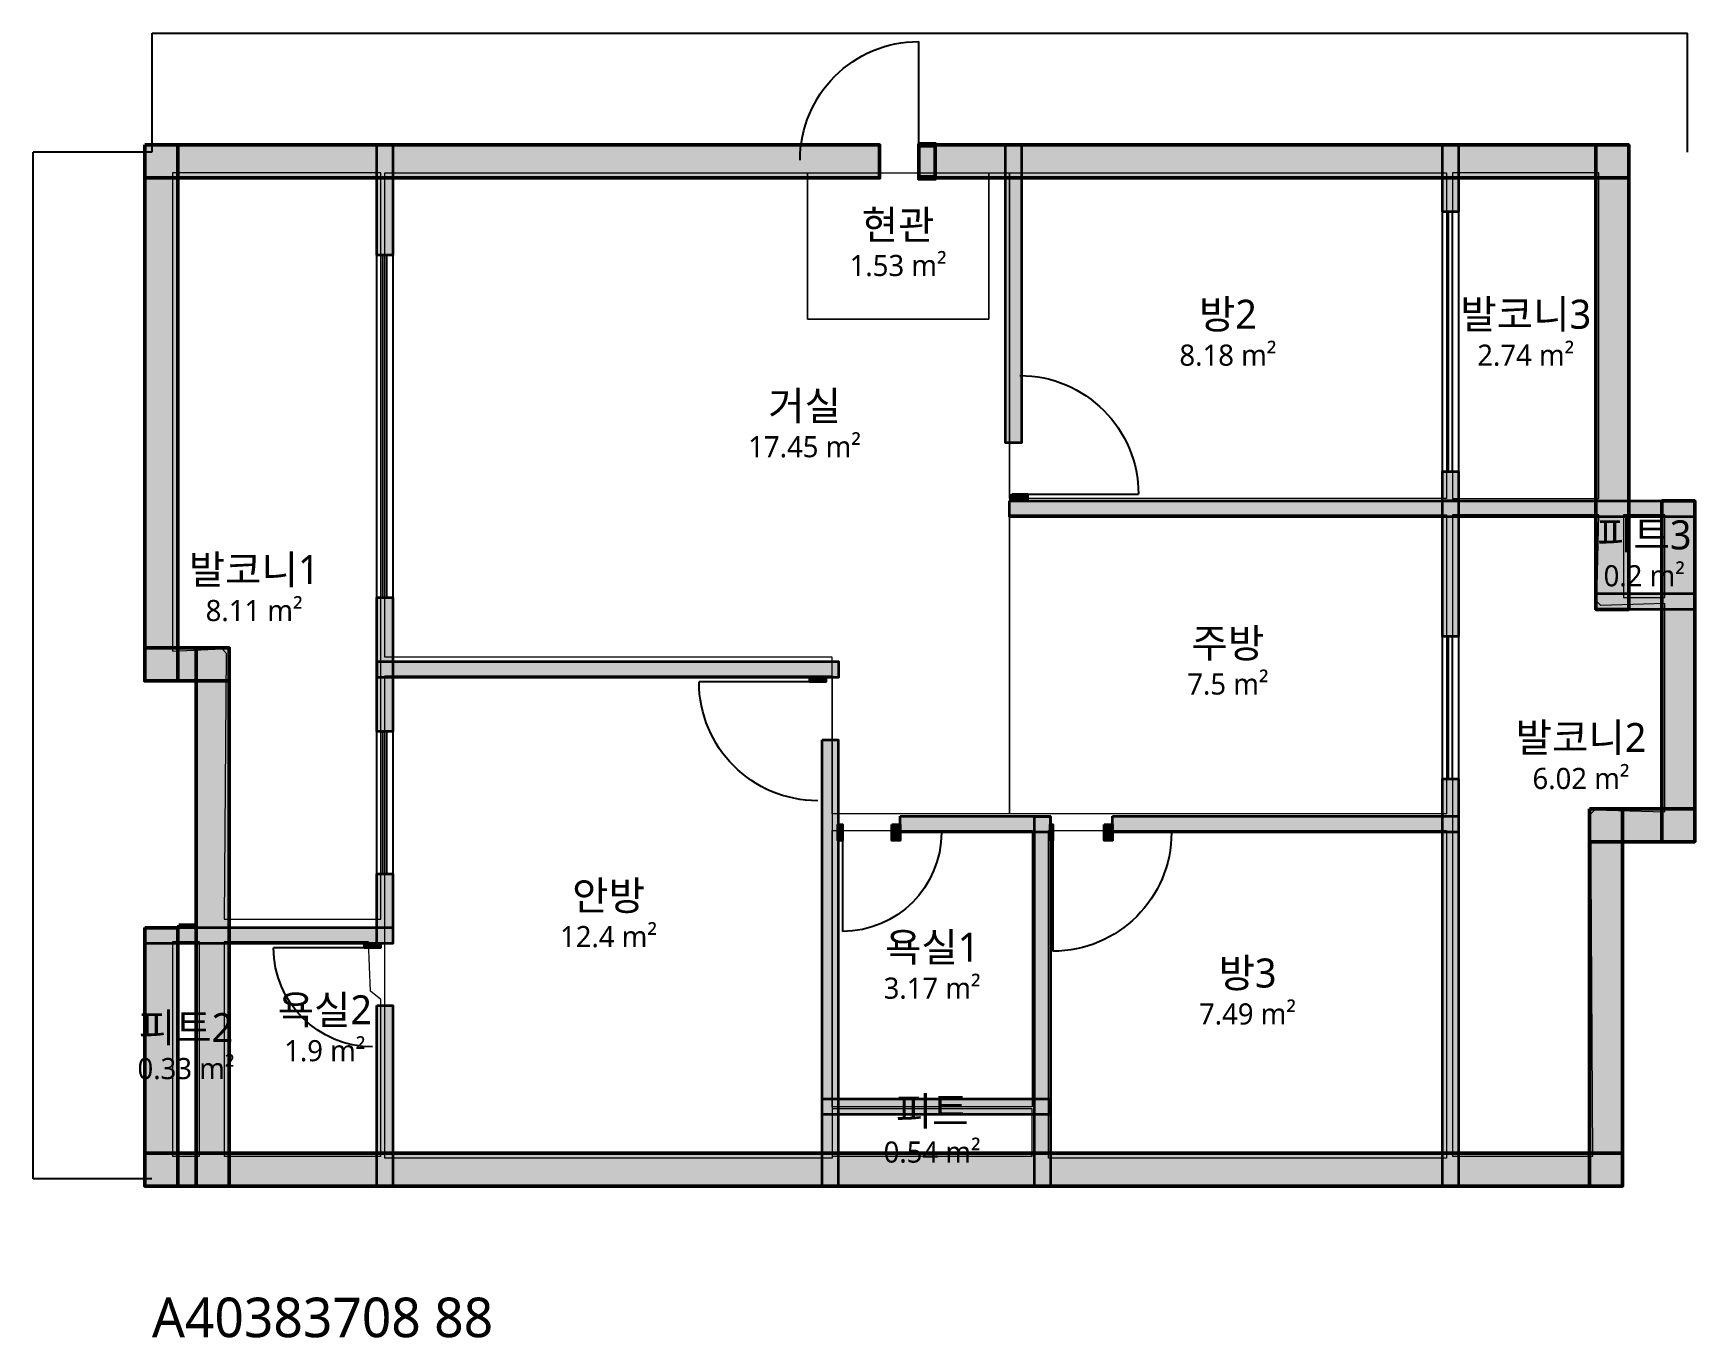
# Model space of a CAD drawing. Header units: millimetres. Extents: x -900 to 11695, y -1204 to 8682.
import ezdxf

# ---------------------------------------------------------------- set-up
doc = ezdxf.new("R2010")
doc.units = ezdxf.units.MM
for name, color, linetype, lineweight in [('A-ANNO-DIMS', 3, 'Continuous', 13), ('A-AREA', 9, 'Continuous', 13), ('A-AREA-IDEN', 7, 'Continuous', 18), ('A-DOOR', 4, 'Continuous', 25), ('A-GLAZ', 5, 'Continuous', 25), ('A-WALL-EXTR', 7, 'Continuous', 50), ('A-WALL-PATT', 8, 'Continuous', 9), ('A-WALL-PRTN', 8, 'Continuous', 35)]:
    doc.layers.add(name, color=color, linetype=linetype, lineweight=lineweight)
doc.styles.add('OpenSansCondensed-Light', font='OpenSansCondensed-Light.ttf')
doc.styles.get("Standard").update_dxf_attribs({"font": 'malgun.ttf'})
doc.dimstyles.new('EZDXF', dxfattribs={"dimtxt": 0.25, "dimasz": 0.175, "dimexe": 0.375, "dimexo": 0.125, "dimgap": 0.1, "dimtad": 1, "dimlfac": 100, "dimzin": 12, "dimdsep": 46, "dimtxsty": 'OpenSansCondensed-Light', "dimblk": 'ARCHTICK', "dimcen": 2.5, "dimazin": 3, "dimtfac": 0.5, "dimtmove": 2, "dimatfit": 3})

# ---------------------------------------------------------------- blocks, each defined once
blk = doc.blocks.new('JJ-DOOR-SWING')
blk.add_line((0, 0), (0, 1000))
blk.add_arc((0, 0), 1000, 0, 90)
blk = doc.blocks.new('JJ-WIN-DOUBLE')
for p, q in [((0, 120), (1000, 120)), ((0, -120), (1000, -120))]:
    blk.add_line(p, q)
blk.add_lwpolyline([(0, -500), (1000, -500), (1000, 500), (0, 500)], close=True)
blk = doc.blocks.new('_ARCHTICK')
at = {"color": 0, "linetype": 'BYBLOCK', "const_width": 0.15}
blk.add_lwpolyline([(-0.5, -0.5), (0.5, 0.5)], dxfattribs=at)

msp = doc.modelspace()

# ---------------------------------------------------------------- hatches: boundary and pattern name
at = {"layer": 'A-WALL-PATT'}
h = msp.add_hatch(color=8, dxfattribs=at)
h.dxf.hatch_style = 1
h.paths.add_polyline_path([(-54.7, 7835.9), (5515.6, 7835.9), (5515.6, 7585.9), (-54.7, 7585.9)])
h = msp.add_hatch(color=8, dxfattribs=at)
h.dxf.hatch_style = 1
h.paths.add_polyline_path([(-54.7, 7835.9), (195.3, 7835.9), (195.3, 3773.4), (-54.7, 3773.4)])
h = msp.add_hatch(color=8, dxfattribs=at)
h.dxf.hatch_style = 1
h.paths.add_polyline_path([(1705.6, 7835.9), (1825.6, 7835.9), (1825.6, 7000), (1705.6, 7000)])
h = msp.add_hatch(color=8, dxfattribs=at)
h.dxf.hatch_style = 1
h.paths.add_polyline_path([(5812.5, 7843.8), (5937.5, 7843.8), (5937.5, 7593.8), (5812.5, 7593.8)])
h = msp.add_hatch(color=8, dxfattribs=at)
h.dxf.hatch_style = 1
h.paths.add_polyline_path([(5812.5, 7828.1), (5937.5, 7828.1), (5937.5, 7578.1), (5812.5, 7578.1)])
h = msp.add_hatch(color=8, dxfattribs=at)
h.dxf.hatch_style = 1
h.paths.add_polyline_path([(5937.5, 7835.9), (11195.3, 7835.9), (11195.3, 7585.9), (5937.5, 7585.9)])
h = msp.add_hatch(color=8, dxfattribs=at)
h.dxf.hatch_style = 1
h.paths.add_polyline_path([(6471.2, 7835.9), (6591.3, 7835.9), (6591.3, 5578.1), (6471.2, 5578.1)])
h = msp.add_hatch(color=8, dxfattribs=at)
h.dxf.hatch_style = 1
h.paths.add_polyline_path([(9783.8, 7835.9), (9903.8, 7835.9), (9903.8, 7328.1), (9783.8, 7328.1)])
h = msp.add_hatch(color=8, dxfattribs=at)
h.dxf.hatch_style = 1
h.paths.add_polyline_path([(10945.3, 7835.9), (11195.3, 7835.9), (11195.3, 4315.6), (10945.3, 4315.6)])
h = msp.add_hatch(color=8, dxfattribs=at)
h.dxf.hatch_style = 1
h.paths.add_polyline_path([(9783.8, 7585.9), (9903.8, 7585.9), (9903.8, 7328.1), (9783.8, 7328.1)])
h = msp.add_hatch(color=8, dxfattribs=at)
h.dxf.hatch_style = 1
h.paths.add_polyline_path([(9783.8, 5359.4), (9903.8, 5359.4), (9903.8, 4109.4), (9783.8, 4109.4)])
h = msp.add_hatch(color=8, dxfattribs=at)
h.dxf.hatch_style = 1
h.paths.add_polyline_path([(9783.8, 5359.4), (9903.8, 5359.4), (9903.8, 5137.5), (9783.8, 5137.5)])
h = msp.add_hatch(color=8, dxfattribs=at)
h.dxf.hatch_style = 1
h.paths.add_polyline_path([(6518.1, 5187.5), (6638.1, 5187.5), (6638.1, 5137.5), (6518.1, 5137.5)])
h = msp.add_hatch(color=8, dxfattribs=at)
h.dxf.hatch_style = 1
h.paths.add_polyline_path([(6500, 5138.1), (11695.3, 5138.1), (11695.3, 5018.1), (6500, 5018.1)])
h = msp.add_hatch(color=8, dxfattribs=at)
h.dxf.hatch_style = 1
h.paths.add_polyline_path([(11445.3, 5137.5), (11695.3, 5137.5), (11695.3, 2554.7), (11445.3, 2554.7)])
h = msp.add_hatch(color=8, dxfattribs=at)
h.dxf.hatch_style = 1
h.paths.add_polyline_path([(10945.3, 4435), (11695.3, 4435), (11695.3, 4315), (10945.3, 4315)])
h = msp.add_hatch(color=8, dxfattribs=at)
h.dxf.hatch_style = 1
h.paths.add_polyline_path([(1705.6, 4406.2), (1825.6, 4406.2), (1825.6, 3390.6), (1705.6, 3390.6)])
h = msp.add_hatch(color=8, dxfattribs=at)
h.dxf.hatch_style = 1
h.paths.add_polyline_path([(-54.7, 4023.4), (585.9, 4023.4), (585.9, 3773.4), (-54.7, 3773.4)])
h = msp.add_hatch(color=8, dxfattribs=at)
h.dxf.hatch_style = 1
h.paths.add_polyline_path([(335.9, 4023.4), (585.9, 4023.4), (585.9, -54.7), (335.9, -54.7)])
h = msp.add_hatch(color=8, dxfattribs=at)
h.dxf.hatch_style = 1
h.paths.add_polyline_path([(1706.2, 3919.4), (5203.1, 3919.4), (5203.1, 3799.4), (1706.2, 3799.4)])
h = msp.add_hatch(color=8, dxfattribs=at)
h.dxf.hatch_style = 1
h.paths.add_polyline_path([(4986.9, 3800), (5106.9, 3800), (5106.9, 3765.6), (4986.9, 3765.6)])
h = msp.add_hatch(color=8, dxfattribs=at)
h.dxf.hatch_style = 1
h.paths.add_polyline_path([(5080.6, 3328.1), (5200.6, 3328.1), (5200.6, -54.7), (5080.6, -54.7)])
h = msp.add_hatch(color=8, dxfattribs=at)
h.dxf.hatch_style = 1
h.paths.add_polyline_path([(9783.8, 3031.2), (9903.8, 3031.2), (9903.8, -54.7), (9783.8, -54.7)])
h = msp.add_hatch(color=8, dxfattribs=at)
h.dxf.hatch_style = 1
h.paths.add_polyline_path([(9783.8, 3031.2), (9903.8, 3031.2), (9903.8, 2746.9), (9783.8, 2746.9)])
h = msp.add_hatch(color=8, dxfattribs=at)
h.dxf.hatch_style = 1
h.paths.add_polyline_path([(10898.4, 2804.7), (11695.3, 2804.7), (11695.3, 2554.7), (10898.4, 2554.7)])
h = msp.add_hatch(color=8, dxfattribs=at)
h.dxf.hatch_style = 1
h.paths.add_polyline_path([(10898.4, 2804.7), (11148.4, 2804.7), (11148.4, -54.7), (10898.4, -54.7)])
h = msp.add_hatch(color=8, dxfattribs=at)
h.dxf.hatch_style = 1
h.paths.add_polyline_path([(5200, 2685), (5234.4, 2685), (5234.4, 2565), (5200, 2565)])
h = msp.add_hatch(color=8, dxfattribs=at)
h.dxf.hatch_style = 1
h.paths.add_polyline_path([(5609.4, 2685), (5671.9, 2685), (5671.9, 2565), (5609.4, 2565)])
h = msp.add_hatch(color=8, dxfattribs=at)
h.dxf.hatch_style = 1
h.paths.add_polyline_path([(5671.9, 2747.5), (6809.4, 2747.5), (6809.4, 2627.5), (5671.9, 2627.5)])
h = msp.add_hatch(color=8, dxfattribs=at)
h.dxf.hatch_style = 1
h.paths.add_polyline_path([(6690, 2746.9), (6810, 2746.9), (6810, -54.7), (6690, -54.7)])
h = msp.add_hatch(color=8, dxfattribs=at)
h.dxf.hatch_style = 1
h.paths.add_polyline_path([(6809.4, 2685), (6828.1, 2685), (6828.1, 2565), (6809.4, 2565)])
h = msp.add_hatch(color=8, dxfattribs=at)
h.dxf.hatch_style = 1
h.paths.add_polyline_path([(7218.8, 2685), (7281.2, 2685), (7281.2, 2565), (7218.8, 2565)])
h = msp.add_hatch(color=8, dxfattribs=at)
h.dxf.hatch_style = 1
h.paths.add_polyline_path([(7281.2, 2747.5), (9903.1, 2747.5), (9903.1, 2627.5), (7281.2, 2627.5)])
h = msp.add_hatch(color=8, dxfattribs=at)
h.dxf.hatch_style = 1
h.paths.add_polyline_path([(1705.6, 2312.5), (1825.6, 2312.5), (1825.6, 1784.4), (1705.6, 1784.4)])
h = msp.add_hatch(color=8, dxfattribs=at)
h.dxf.hatch_style = 1
h.paths.add_polyline_path([(-54.7, 1903.7), (1825, 1903.7), (1825, 1783.8), (-54.7, 1783.8)])
h = msp.add_hatch(color=8, dxfattribs=at)
h.dxf.hatch_style = 1
h.paths.add_polyline_path([(-54.7, 1903.1), (195.3, 1903.1), (195.3, -54.7), (-54.7, -54.7)])
h = msp.add_hatch(color=8, dxfattribs=at)
h.dxf.hatch_style = 1
h.paths.add_polyline_path([(203.1, 1921.9), (328.1, 1921.9), (328.1, 1906.2), (203.1, 1906.2)])
h = msp.add_hatch(color=8, dxfattribs=at)
h.dxf.hatch_style = 1
h.paths.add_polyline_path([(1611.9, 1784.4), (1731.9, 1784.4), (1731.9, 1750), (1611.9, 1750)])
h = msp.add_hatch(color=8, dxfattribs=at)
h.dxf.hatch_style = 1
h.paths.add_polyline_path([(1705.6, 1312.5), (1825.6, 1312.5), (1825.6, -54.7), (1705.6, -54.7)])
h = msp.add_hatch(color=8, dxfattribs=at)
h.dxf.hatch_style = 1
h.paths.add_polyline_path([(5081.2, 606.9), (6809.4, 606.9), (6809.4, 486.9), (5081.2, 486.9)])
h = msp.add_hatch(color=8, dxfattribs=at)
h.dxf.hatch_style = 1
h.paths.add_polyline_path([(-54.7, 195.3), (11148.4, 195.3), (11148.4, -54.7), (-54.7, -54.7)])

# ---------------------------------------------------------------- linework, layer by layer
at = {"layer": 'A-AREA'}
for points in [[(156.2, 7625), (156.2, 4000), (531.2, 4015.6), (562.5, 3984.4), (546.9, 1968.8), (1734.4, 1968.8), (1734.4, 7625)], [(4968.8, 6515.6), (6343.8, 6515.6), (6343.8, 7625), (6500, 7625), (6500, 2765.6), (5156.2, 2765.6), (5156.2, 3953.1), (1765.6, 3953.1), (1765.6, 7625), (4968.8, 7625)], [(4968.8, 7625), (6343.8, 7625), (6343.8, 6515.6), (4968.8, 6515.6)], [(6500, 5156.2), (6500, 7625), (9812.5, 7625), (9812.5, 5156.2)], [(9859.4, 7625), (9859.4, 5156.2), (10968.8, 5156.2), (10968.8, 7625)], [(6500, 2765.6), (6500, 5031.2), (9812.5, 5031.2), (9812.5, 2765.6)], [(9859.4, 5031.2), (9859.4, 171.9), (10921.9, 171.9), (10906.2, 2765.6), (10937.5, 2796.9), (11468.8, 2781.2), (11468.8, 4359.4), (10984.4, 4343.8), (10953.1, 4375), (10968.8, 5031.2)], [(11156.2, 5031.2), (11156.2, 4406.2), (11468.8, 4406.2), (11468.8, 5031.2)], [(1765.6, 156.2), (1765.6, 3812.5), (5156.2, 3812.5), (5156.2, 156.2)], [(6671.9, 2640.6), (6671.9, 546.9), (5156.2, 546.9), (5156.2, 2640.6)], [(6796.9, 156.2), (6796.9, 2640.6), (9812.5, 2640.6), (9812.5, 156.2)], [(156.2, 1796.9), (156.2, 171.9), (359.4, 171.9), (359.4, 1796.9)], [(546.9, 1796.9), (546.9, 171.9), (1734.4, 171.9), (1734.4, 1359.4), (1656.2, 1421.9), (1640.6, 1796.9)], [(5156.2, 531.2), (5156.2, 171.9), (6671.9, 171.9), (6671.9, 531.2)]]:
    msp.add_lwpolyline(points, close=True, dxfattribs=at)
at = {"layer": 'A-WALL-EXTR'}
for points in [[(-54.7, 7835.9), (5515.6, 7835.9), (5515.6, 7585.9), (-54.7, 7585.9)], [(-54.7, 7835.9), (195.3, 7835.9), (195.3, 3773.4), (-54.7, 3773.4)], [(5812.5, 7843.8), (5937.5, 7843.8), (5937.5, 7593.8), (5812.5, 7593.8)], [(5812.5, 7828.1), (5937.5, 7828.1), (5937.5, 7578.1), (5812.5, 7578.1)], [(5937.5, 7835.9), (11195.3, 7835.9), (11195.3, 7585.9), (5937.5, 7585.9)], [(10945.3, 7835.9), (11195.3, 7835.9), (11195.3, 4315.6), (10945.3, 4315.6)], [(11445.3, 5137.5), (11695.3, 5137.5), (11695.3, 2554.7), (11445.3, 2554.7)], [(-54.7, 4023.4), (585.9, 4023.4), (585.9, 3773.4), (-54.7, 3773.4)], [(335.9, 4023.4), (585.9, 4023.4), (585.9, -54.7), (335.9, -54.7)], [(10898.4, 2804.7), (11695.3, 2804.7), (11695.3, 2554.7), (10898.4, 2554.7)], [(10898.4, 2804.7), (11148.4, 2804.7), (11148.4, -54.7), (10898.4, -54.7)], [(-54.7, 1903.1), (195.3, 1903.1), (195.3, -54.7), (-54.7, -54.7)], [(203.1, 1921.9), (328.1, 1921.9), (328.1, 1906.2), (203.1, 1906.2)], [(-54.7, 195.3), (11148.4, 195.3), (11148.4, -54.7), (-54.7, -54.7)]]:
    msp.add_lwpolyline(points, close=True, dxfattribs=at)
at = {"layer": 'A-WALL-PRTN'}
for points in [[(1705.6, 7835.9), (1825.6, 7835.9), (1825.6, 7000), (1705.6, 7000)], [(6471.2, 7835.9), (6591.3, 7835.9), (6591.3, 5578.1), (6471.2, 5578.1)], [(9783.8, 7835.9), (9903.8, 7835.9), (9903.8, 7328.1), (9783.8, 7328.1)], [(9783.8, 7585.9), (9903.8, 7585.9), (9903.8, 7328.1), (9783.8, 7328.1)], [(9783.8, 5359.4), (9903.8, 5359.4), (9903.8, 4109.4), (9783.8, 4109.4)], [(9783.8, 5359.4), (9903.8, 5359.4), (9903.8, 5137.5), (9783.8, 5137.5)], [(6518.1, 5187.5), (6638.1, 5187.5), (6638.1, 5137.5), (6518.1, 5137.5)], [(6500, 5138.1), (11695.3, 5138.1), (11695.3, 5018.1), (6500, 5018.1)], [(10945.3, 4435), (11695.3, 4435), (11695.3, 4315), (10945.3, 4315)], [(1705.6, 4406.2), (1825.6, 4406.2), (1825.6, 3390.6), (1705.6, 3390.6)], [(1706.2, 3919.4), (5203.1, 3919.4), (5203.1, 3799.4), (1706.2, 3799.4)], [(4986.9, 3800), (5106.9, 3800), (5106.9, 3765.6), (4986.9, 3765.6)], [(5080.6, 3328.1), (5200.6, 3328.1), (5200.6, -54.7), (5080.6, -54.7)], [(9783.8, 3031.2), (9903.8, 3031.2), (9903.8, -54.7), (9783.8, -54.7)], [(9783.8, 3031.2), (9903.8, 3031.2), (9903.8, 2746.9), (9783.8, 2746.9)], [(5200, 2685), (5234.4, 2685), (5234.4, 2565), (5200, 2565)], [(5609.4, 2685), (5671.9, 2685), (5671.9, 2565), (5609.4, 2565)], [(5671.9, 2747.5), (6809.4, 2747.5), (6809.4, 2627.5), (5671.9, 2627.5)], [(6690, 2746.9), (6810, 2746.9), (6810, -54.7), (6690, -54.7)], [(6809.4, 2685), (6828.1, 2685), (6828.1, 2565), (6809.4, 2565)], [(7218.8, 2685), (7281.2, 2685), (7281.2, 2565), (7218.8, 2565)], [(7281.2, 2747.5), (9903.1, 2747.5), (9903.1, 2627.5), (7281.2, 2627.5)], [(1705.6, 2312.5), (1825.6, 2312.5), (1825.6, 1784.4), (1705.6, 1784.4)], [(-54.7, 1903.7), (1825, 1903.7), (1825, 1783.8), (-54.7, 1783.8)], [(1611.9, 1784.4), (1731.9, 1784.4), (1731.9, 1750), (1611.9, 1750)], [(1705.6, 1312.5), (1825.6, 1312.5), (1825.6, -54.7), (1705.6, -54.7)], [(5081.2, 606.9), (6809.4, 606.9), (6809.4, 486.9), (5081.2, 486.9)]]:
    msp.add_lwpolyline(points, close=True, dxfattribs=at)

# ---------------------------------------------------------------- block references
at = {"layer": 'A-DOOR'}
for p, xscale, yscale, rotation in [((5812.5, 7718.8), 0.9, -0.9, 180), ((6578.1, 5187.5), 0.9, -0.9, 90), ((5046.9, 3765.6), 0.9, -0.9, -90), ((1671.9, 1750), 0.75, -0.75, -90)]:
    msp.add_blockref('JJ-DOOR-SWING', p, dxfattribs=dict(at, xscale=xscale, yscale=yscale, rotation=rotation))
for p, xscale, yscale in [((5234.4, 2625), 0.75, -0.75), ((6828.1, 2625), 0.9, -0.9)]:
    msp.add_blockref('JJ-DOOR-SWING', p, dxfattribs=dict(at, xscale=xscale, yscale=yscale))
at = {"layer": 'A-GLAZ', "yscale": 0.125, "rotation": 90}
for p, xscale in [((9843.8, 5359.4), 1.9687000000000008), ((1765.6, 4406.2), 2.5938000000000003), ((9843.8, 3031.2), 1.0781999999999998), ((1765.6, 2312.5), 1.0780999999999998)]:
    msp.add_blockref('JJ-WIN-DOUBLE', p, dxfattribs=dict(at, xscale=xscale))

# ---------------------------------------------------------------- texts
at = {"layer": 'A-AREA-IDEN'}
for s, insert, char_height, attachment_point in [('현관', (5656.3, 7220.3), 220, 5), ('1.53 m²', (5656.3, 6920.3), 160, 5), ('방2', (8156.25, 6540.6), 220, 5), ('발코니3', (10414.1, 6540.6), 220, 5), ('8.18 m²', (8156.25, 6240.6), 160, 5), ('2.74 m²', (10414.1, 6240.6), 160, 5), ('거실', (4946.88, 5846.86), 220, 5), ('17.45 m²', (4946.88, 5546.86), 160, 5), ('피트3', (11312.5, 4868.7), 220, 5), ('발코니1', (774.54286, 4605.37143), 220, 5), ('0.2 m²', (11312.5, 4568.7), 160, 5), ('8.11 m²', (774.54286, 4305.37143), 160, 5), ('주방', (8156.25, 4048.4), 220, 5), ('7.5 m²', (8156.25, 3748.4), 160, 5), ('발코니2', (10832.83, 3332.81), 220, 5), ('6.02 m²', (10832.83, 3032.81), 160, 5), ('안방', (3460.9, 2134.35), 220, 5), ('12.4 m²', (3460.9, 1834.35), 160, 5), ('욕실1', (5914.05, 1743.75), 220, 5), ('방3', (8304.7, 1548.4), 220, 5), ('3.17 m²', (5914.05, 1443.75), 160, 5), ('욕실2', (1309.9, 1269.81667), 220, 5), ('피트2', (257.8, 1134.4), 220, 5), ('7.49 m²', (8304.7, 1248.4), 160, 5), ('1.9 m²', (1309.9, 969.81667), 160, 5), ('0.33 m²', (257.8, 834.4), 160, 5), ('피트', (5914.05, 501.55), 220, 5), ('0.54 m²', (5914.05, 201.55), 160, 5), ('A40383708 88', (0, -900), 300, 1)]:
    msp.add_mtext(s, dxfattribs=dict(at, insert=insert, char_height=char_height, attachment_point=attachment_point))

# ---------------------------------------------------------------- dimensions: what is measured, and where the dimension line sits
at = {"layer": 'A-ANNO-DIMS'}
msp.add_linear_dim(base=(0, 8681.25), p1=(0, 7781.25), p2=(11640.625, 7781.25), dimstyle='EZDXF', dxfattribs=at).render()
msp.add_linear_dim(base=(-900, 0), p1=(0, 0), p2=(0, 7781.25), angle=90, dimstyle='EZDXF', dxfattribs=at).render()

doc.saveas('drawing.dxf')
